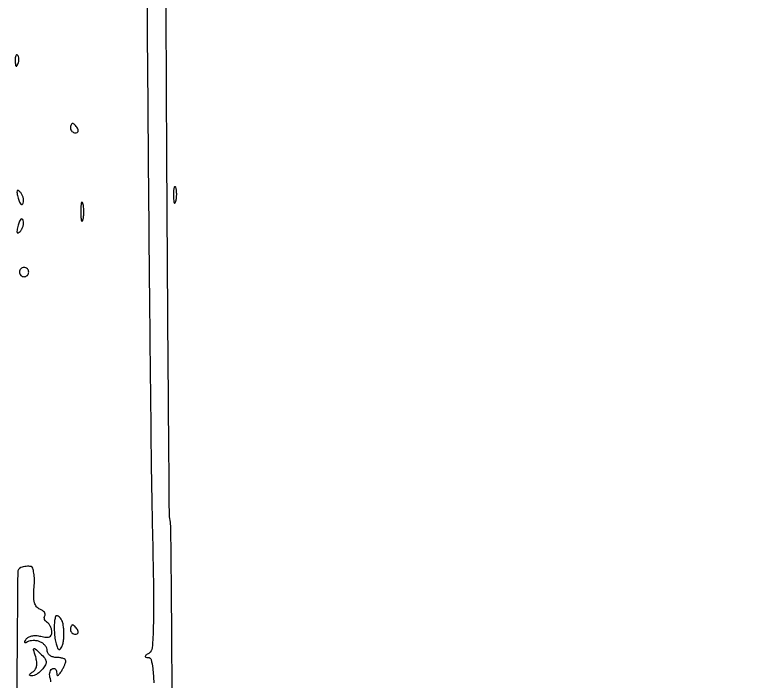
# Model space of a CAD drawing. Extents: x 0 to 37.8, y 0 to 50.8.
# Drawn here: x 0 to 13.3, y 26.3 to 38.45 of the extents above; entities that cross this region are included whole.
import ezdxf

# ---------------------------------------------------------------- set-up
doc = ezdxf.new("R2010")
doc.units = 0
doc.header["$MEASUREMENT"] = 0

msp = doc.modelspace()

# ---------------------------------------------------------------- linework, layer by layer
for points in [[(2.869927, 25.015457, 0.000745), (2.865099, 26.578014, 0.001167), (2.855808, 27.921689, 0.000291), (2.844255, 29.096853, 0.044871), (2.830953, 29.2293, -0.045454), (2.817342, 29.366436, -0.00006), (2.79601, 32.045158, -0.000525), (2.775627, 35.046291, -0.000324), (2.757639, 38.5776), (2.716826, 47.7567), (4.282079, 47.735594, 0.00356), (4.964156, 47.731253, 0.01029), (5.436428, 47.741329, 0.006984), (5.775202, 47.76028, 0.564135), (5.795073, 47.799044, -0.574995), (5.816711, 47.839602, -0.001891), (6.511469, 47.862723, -0.005337), (7.421329, 47.879842, -0.001867), (8.729957, 47.885606, 0.001595), (10.274904, 47.891571, 0.000498), (12.59164, 47.910214, 0.000498), (15.178858, 47.936189, 0.00055)], [(2.401989, 39.762, 0.000381), (2.426537, 36.37556, 0.000446), (2.455156, 33.161545, 0.000393), (2.483916, 30.443941, 0.002728), (2.506313, 29.112967, -0.001838), (2.528455, 27.923037, -0.010789), (2.524302, 27.298108, -0.013002), (2.503329, 26.911715, -0.235669), (2.44127, 26.808913, 0.016279), (2.387894, 26.772605, 0.207828), (2.375905, 26.752193, 0.404017), (2.386017, 26.738799, 0.036002), (2.43225, 26.734895, -0.336727), (2.483731, 26.694788, -0.03527), (2.514301, 26.534821, -0.023648), (2.532921, 26.273134, -0.005936)], [(0.656282, 26.28739, 0.120481), (0.648806, 26.346126, -0.064598), (0.636039, 26.398893, -0.071196), (0.637813, 26.451395, -0.080588), (0.653295, 26.495616, -0.130644), (0.680495, 26.524384, -0.116838), (0.711384, 26.534653, -0.183187), (0.738015, 26.527167, -0.153809), (0.756156, 26.502244, -0.078225), (0.762695, 26.463643, 0.044036), (0.767348, 26.417139, 0.415341), (0.782354, 26.406966, 0.187072), (0.805612, 26.421594, 0.016439), (0.846, 26.4798, 0.019837), (0.877486, 26.53304, 0.02047), (0.904299, 26.588062, 0.020703), (0.923521, 26.637455, 0.077483), (0.929305, 26.67015, 0.239822), (0.917549, 26.694466, 0.072225), (0.880517, 26.714962, 0.054684), (0.826112, 26.728972, 0.035712), (0.7614, 26.7336, -0.067898), (0.696726, 26.742423, -0.0845), (0.641902, 26.768218, -0.09971), (0.605242, 26.806508, -0.14217), (0.5922, 26.851449, 0.101381), (0.58218, 26.900358, 0.066805), (0.55268, 26.949844, 0.063351), (0.509099, 26.992384, 0.070203), (0.457666, 27.020923, 0.051873), (0.399533, 27.036559, 0.044279), (0.336202, 27.041038, 0.046419), (0.277332, 27.034496, 0.087757), (0.233094, 27.016903, -0.040377), (0.198911, 26.999416, -0.388766), (0.184845, 27.004541, -0.23832), (0.184613, 27.024076, -0.024396), (0.207658, 27.065783, -0.128575), (0.247966, 27.104208, -0.076887), (0.310486, 27.127189, -0.064247), (0.388565, 27.1327, -0.047048), (0.474529, 27.119543, 0.032722), (0.568902, 27.102323, 0.115595), (0.629708, 27.109353, 0.190177), (0.664067, 27.139557, 0.119006), (0.6768, 27.192295, 0.062047), (0.670423, 27.243485, 0.051316), (0.651543, 27.29514, 0.053315), (0.623736, 27.339545, 0.088028), (0.59082, 27.368953, -0.07983), (0.561239, 27.394528, -0.091224), (0.542785, 27.427012, -0.100758), (0.538176, 27.461237, -0.122251), (0.548034, 27.491981, 0.184382), (0.553894, 27.522633, 0.116924), (0.539273, 27.556409, 0.085736), (0.505524, 27.588382, 0.05529), (0.457552, 27.613167, -0.133309), (0.396612, 27.657736, -0.105083), (0.359823, 27.731089, -0.064129), (0.345304, 27.844436, -0.019983), (0.352288, 28.016186, 0.022936), (0.357026, 28.152524, 0.03456), (0.347503, 28.270992, 0.037397), (0.327217, 28.360007, 0.260626), (0.2961, 28.389704, 0.057832), (0.256441, 28.395156, 0.030594), (0.206763, 28.393164, 0.029989), (0.155538, 28.384833, 0.040571), (0.110774, 28.370875, 0.30361), (0.053512, 28.286796, 0.000198), (0.029978, 25.332842, 0.001462)]]:
    msp.add_lwpolyline(points, format="xyb")
for points in [[(0.051113, 37.708687, 0.296942), (0.032597, 37.712597, 0.208169), (0.016976, 37.697154, 0.077125), (0.007609, 37.656547, 0.028489), (0.006679, 37.59765, 0.018894), (0.011674, 37.534511, 0.168741), (0.02363, 37.509828, 0.470617), (0.039048, 37.511287, 0.054073), (0.057791, 37.546537, 0.051402), (0.070992, 37.592803, 0.05415), (0.074158, 37.639972, 0.060344), (0.067461, 37.681029, 0.126455)], [(1.052507, 36.4626, 0.210953), (1.038241, 36.456301, 0.081139), (1.026159, 36.437749, 0.061769), (1.017936, 36.410389, 0.042167), (1.0152, 36.378, 0.105053), (1.022058, 36.34572, 0.099167), (1.041518, 36.318251, 0.09642), (1.070593, 36.29984, 0.093332), (1.104793, 36.2934, 0.108972), (1.134821, 36.300023, 0.182303), (1.152709, 36.318251, 0.161196), (1.155341, 36.345674, 0.082592), (1.1421, 36.378, 0.029505), (1.119343, 36.410383, 0.035638), (1.094214, 36.437749, 0.038439), (1.070335, 36.457055, 0.151918)], [(2.931892, 35.30096, 0.31318), (2.916765, 35.310856, 0.333666), (2.903056, 35.299955, 0.052471), (2.894395, 35.242678, 0.014395), (2.892893, 35.1513, 0.012823), (2.896328, 35.06093, 0.080377), (2.906563, 35.016016, 0.597527), (2.920109, 35.014532, 0.087174), (2.935027, 35.04716, 0.037336), (2.946863, 35.112099, 0.029507), (2.950194, 35.183449, 0.030339), (2.945299, 35.250374, 0.06278)], [(0.098851, 35.213189, 0.069225), (0.061701, 35.241265, 0.470166), (0.043014, 35.234016, 0.131195), (0.040575, 35.193988, 0.013933), (0.061861, 35.102219, 0.02593), (0.084973, 35.029474, 0.106885), (0.109851, 34.990867, 0.353106), (0.132327, 34.988464, 0.170804), (0.151245, 35.012834, 0.085105), (0.15876, 35.061914, 0.059552), (0.151113, 35.117464, 0.058506), (0.130282, 35.170751, 0.0741)], [(1.242717, 35.00325, 0.161593), (1.228478, 35.025173, 0.542911), (1.215392, 35.020831, 0.052887), (1.206372, 34.961118, 0.011065), (1.204027, 34.8552, 0.011065), (1.206372, 34.749282, 0.052887), (1.215392, 34.689569, 0.542911), (1.228478, 34.685227, 0.161593), (1.242717, 34.70715, 0.039571), (1.254748, 34.774599, 0.024357), (1.258676, 34.8552, 0.024357), (1.254748, 34.935801, 0.039571)], [(0.151245, 34.697566, 0.170804), (0.132327, 34.721936, 0.353106), (0.109851, 34.719533, 0.106885), (0.084973, 34.680926, 0.02593), (0.061861, 34.608181, 0.013933), (0.040575, 34.516412, 0.131195), (0.043014, 34.476384, 0.470166), (0.061701, 34.469135, 0.069225), (0.098851, 34.497211, 0.0741), (0.130282, 34.539649, 0.058506), (0.151113, 34.592936, 0.059552), (0.15876, 34.648486, 0.085105)], [(0.1692, 33.84, 0.099038), (0.136913, 33.833541, 0.097945), (0.109451, 33.815149, 0.097945), (0.091059, 33.787687, 0.099038), (0.0846, 33.7554, 0.099038), (0.091059, 33.723113, 0.097945), (0.109451, 33.695651, 0.097945), (0.136913, 33.677259, 0.099038), (0.1692, 33.6708, 0.099038), (0.201487, 33.677259, 0.097945), (0.228949, 33.695651, 0.097945), (0.247341, 33.723113, 0.099038), (0.2538, 33.7554, 0.099038), (0.247341, 33.787687, 0.097945), (0.228949, 33.815149, 0.097945), (0.201487, 33.833541, 0.099038)], [(0.765382, 27.495, 0.331462), (0.742122, 27.477677, 0.035444), (0.726524, 27.40782, 0.032594), (0.718488, 27.311986, 0.019785), (0.720886, 27.198217, 0.020869), (0.732718, 27.083042, 0.029946), (0.753494, 26.982602, 0.029984), (0.779207, 26.905988, 0.22714), (0.80659, 26.880967, 0.293644), (0.833706, 26.888694, 0.076955), (0.859219, 26.92864, 0.053323), (0.87952, 26.992407, 0.03105), (0.890703, 27.072, 0.019739), (0.89408, 27.160732, 0.017885), (0.890667, 27.252436, 0.018232), (0.881675, 27.334286, 0.053188), (0.867514, 27.38925, 0.048297), (0.847725, 27.429703, 0.054182), (0.821171, 27.463936, 0.061673), (0.792209, 27.487338, 0.140011)], [(1.052507, 27.3258, 0.210953), (1.038241, 27.319501, 0.081139), (1.026159, 27.300949, 0.061769), (1.017936, 27.273589, 0.042167), (1.0152, 27.2412, 0.105053), (1.022058, 27.20892, 0.099167), (1.041518, 27.181451, 0.09642), (1.070593, 27.16304, 0.093332), (1.104793, 27.1566, 0.108972), (1.134821, 27.163223, 0.182303), (1.152709, 27.181451, 0.161196), (1.155341, 27.208874, 0.082592), (1.1421, 27.2412, 0.029505), (1.119343, 27.273583, 0.035638), (1.094214, 27.300949, 0.038439), (1.070335, 27.320255, 0.151918)], [(0.470103, 26.801296, -0.031893), (0.5446, 26.720077, -0.133381), (0.570997, 26.659888, -0.159776), (0.560943, 26.600884, -0.051816), (0.511124, 26.526346, -0.039317), (0.46243, 26.476261, -0.038659), (0.406233, 26.434105, -0.041371), (0.35116, 26.405178, -0.104001), (0.306891, 26.396495, -0.095217), (0.277649, 26.402528, -0.374666), (0.270114, 26.417715, -0.159084), (0.284945, 26.440754, -0.029646), (0.326303, 26.470534, 0.10536), (0.371886, 26.515153, 0.097809), (0.396836, 26.575656, 0.078785), (0.399815, 26.652251, 0.043483), (0.380674, 26.744188, -0.004956), (0.342825, 26.874693, -0.329961), (0.35067, 26.89522, -0.340468), (0.372221, 26.893318, -0.005111)]]:
    msp.add_lwpolyline(points, format="xyb", close=True)

doc.saveas('drawing.dxf')
